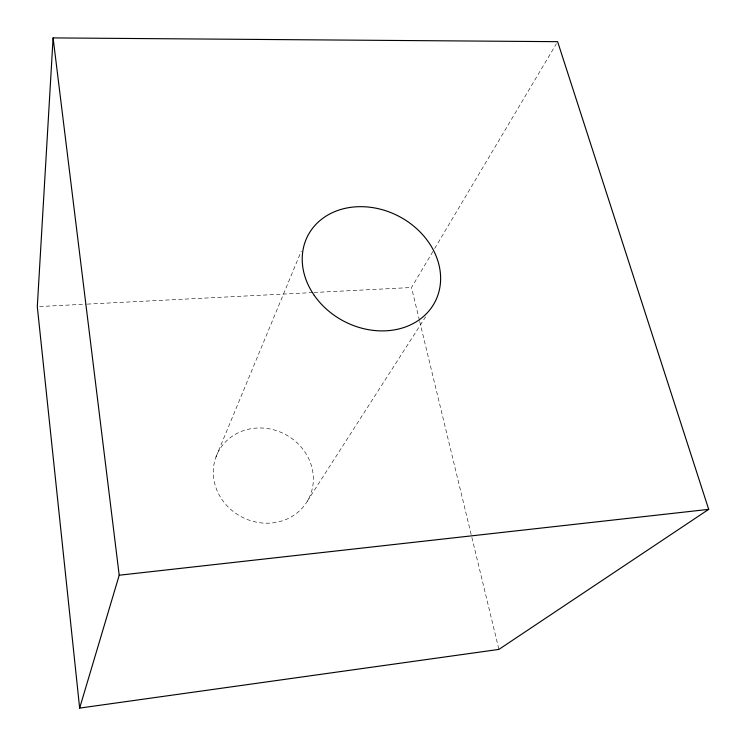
<?xml version="1.0" encoding="UTF-8"?>
<svg xmlns="http://www.w3.org/2000/svg" width="746" height="746" viewBox="0 0 746 746"><rect width="100%" height="100%" fill="white"/><g stroke="black" fill="none" stroke-linecap="round" stroke-linejoin="round"><path stroke-width="0.56" stroke-dasharray="3.73 2.8" d="M215.976 456.972L301.291 251.122M419.42 320.314L411.503 287.518L434.079 249.537M434.666 248.539L556.432 43.678M307.333 501.172L425.593 316.863M39.622 306.541L86.107 304.163M87.273 304.107L312.723 292.572M313.889 292.507L411.503 287.518M419.7 321.442L471.593 536.309M471.864 537.446L498.906 649.402M221.758 499.214A50.924 46.672 27.6 0 0 308.238 499.578A50.924 46.672 27.6 0 0 259.953 427.971A50.924 46.672 27.6 0 0 221.758 499.214"/><path stroke-width="1.12" d="M53.097 37.906L37.3 306.662L79.645 708.094L498.906 649.402L708.7 509.359L557.626 41.673L53.097 37.906L119.211 575.222L79.645 708.094M119.211 575.222L708.7 509.359M314.252 295.369A71.681 59.232 27.6 0 0 433.771 304.116A71.681 59.232 27.6 0 0 366.249 206.875A71.681 59.232 27.6 0 0 314.252 295.369"/></g></svg>
